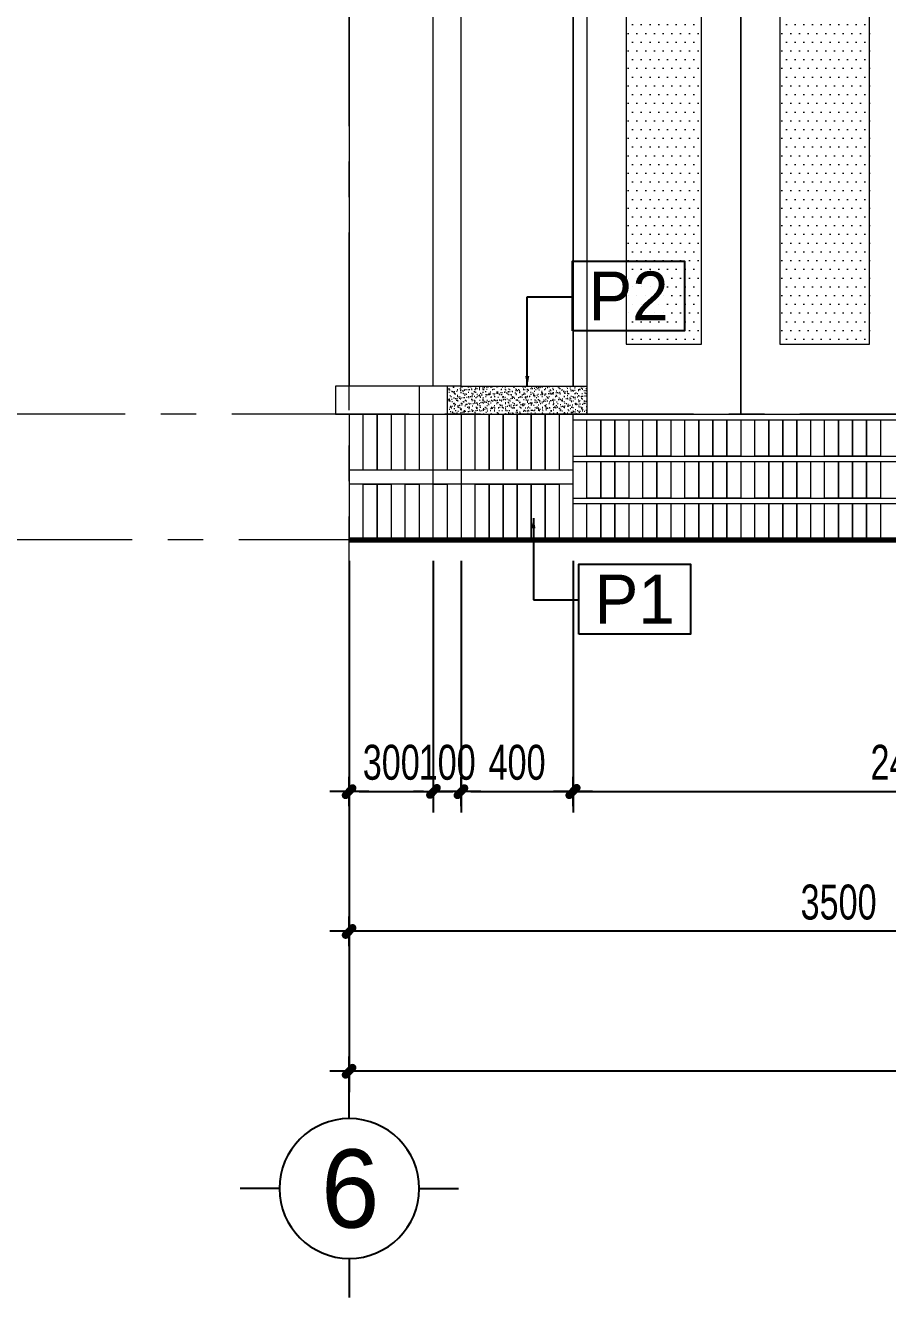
# Model space of a CAD drawing. Header units: inches. Extents: x 88947 to 296847, y 35049 to 161062.
# Drawn here: x 155503 to 158586, y 102668 to 107218 of the extents above; entities that cross this region are included whole.
import ezdxf
from ezdxf.enums import TextEntityAlignment as Align
from ezdxf.xclip import XClip

# ---------------------------------------------------------------- set-up
doc = ezdxf.new("R2010")
doc.units = ezdxf.units.IN
doc.header["$MEASUREMENT"] = 0
doc.header["$XCLIPFRAME"] = 0
doc.header["$PDMODE"] = 1
doc.linetypes.add('ACAD_ISO03W100', pattern=[30, 12, -18])
doc.linetypes.add('CENTER', pattern=[50.8, 31.75, -6.35, 6.35, -6.35])
for name, color, linetype, lineweight in [('A-Dims', 145, 'Continuous', 25), ('CUA', 42, 'Continuous', 20), ('DIM', 7, 'Continuous', 25), ('GHICHU', 40, 'Continuous', 18), ('HACTH', 8, 'Continuous', 5), ('KHUNG 1', 6, 'Continuous', 70), ('KY HIEU', 4, 'Continuous', 25), ('NTHAY2', 51, 'Continuous', 25), ('THAY', 3, 'Continuous', 18), ('TRUC', 252, 'ACAD_ISO03W100', 13)]:
    doc.layers.add(name, color=color, linetype=linetype, lineweight=lineweight)
doc.styles.add('FRANKO', font='VFRANKO.TTF')
doc.styles.add('VHELVEN', font='VHELVEN.TTF')
doc.styles.add('VNI-HELVE-CONDENSE', font='VNARIAL.TTF', dxfattribs={"width": 0.7})
doc.dimstyles.new('TAS-100', dxfattribs={"dimscale": 50, "dimtxt": 2.5, "dimasz": 0.7, "dimexe": 1.5, "dimexo": 1.5, "dimgap": 0.8, "dimtad": 1, "dimdec": 0, "dimzin": 3, "dimdsep": 46, "dimtxsty": 'VNI-HELVE-CONDENSE', "dimblk": 'TICK', "dimcen": 2.5, "dimclrt": 71, "dimazin": 2, "dimtfac": 0.75, "dimtdec": 0, "dimtix": 1, "dimtmove": 2, "dimatfit": 2, "dimldrblk": 'TICK123', "dimfxl": 1.5, "dimtolj": 1, "dimtzin": 0, "dimarcsym": 0})
doc.dimstyles.new('TAS-50', dxfattribs={"dimscale": 25, "dimtxt": 2.5, "dimasz": 0.7, "dimexe": 1.5, "dimexo": 1.5, "dimgap": 0.8, "dimtad": 1, "dimdec": 0, "dimzin": 3, "dimdsep": 46, "dimtxsty": 'VNI-HELVE-CONDENSE', "dimblk": 'TICK', "dimcen": 2.5, "dimclrt": 71, "dimazin": 2, "dimtfac": 0.75, "dimtdec": 0, "dimtix": 1, "dimtmove": 2, "dimatfit": 2, "dimldrblk": 'TICK123', "dimfxl": 1.5, "dimtolj": 1, "dimtzin": 0, "dimarcsym": 0})
pattern_1 = [(37.5, (157011.345, 105828.11), (-0.62993, 19.26824), [0, -15.2, 0, -17, 0, -16.25]), (7.5, (157011.345, 105828.11), (17.6978, 28.2215), [0, -8.2, 0, -13.7, 0, -5.25]), (327.5, (156999.045, 105828.11), (31.1414, 0.0566), [0, -5, 0, -18, 0, -23.5]), (317.5, (156999.045, 105828.11), (30.0613, 8.7768), [0, -2.5, 0, -11.8, 0, -13.5])]

# ---------------------------------------------------------------- blocks, each defined once
blk = doc.blocks.new('TICK')
at = {"layer": 'A-Dims', "color": 1}
for p, q in [((0, 1.5), (0, -1.5)), ((-2, 0), (2, 0))]:
    blk.add_line(p, q, dxfattribs=at)
at = {"layer": 'A-Dims', "color": 1, "const_width": 0.788}
blk.add_lwpolyline([(-0.33, -0.35), (0.38, 0.38)], dxfattribs=at)
at = {"layer": 'A-Dims', "color": 1, "const_width": 0.394}
for points in [[(0.24, 0.52, -0.414214), (0.52, 0.52, -1)], [(0.52, 0.52, -0.414214), (0.52, 0.24, -1)], [(-0.47, -0.21, 0.414214), (-0.47, -0.49, 1)], [(-0.47, -0.49, 0.414214), (-0.19, -0.49, 1)]]:
    blk.add_lwpolyline(points, format="xyb", dxfattribs=at)
blk = doc.blocks.new('*D898')
at = {"layer": 'Defpoints', "color": 0}
for p in [(156661.3, 105378.1), (160161.3, 105378.1), (156661.3, 103978.1)]:
    blk.add_point(p, dxfattribs=at)
at = {"layer": 'DIM', "color": 0, "lineweight": -2}
for p, q in [((156661.3, 105303.1), (156661.3, 103903.1)), ((160161.3, 105303.1), (160161.3, 103903.1)), ((160126.3, 103978.1), (156696.3, 103978.1))]:
    blk.add_line(p, q, dxfattribs=at)
at = {"layer": 'DIM', "color": 0, "lineweight": -2, "xscale": 35, "yscale": 35, "zscale": 35, "rotation": 180}
blk.add_blockref('TICK', (156661.3, 103978.1), dxfattribs=at)
at = {"layer": 'DIM', "color": 0, "lineweight": -2, "xscale": 35, "yscale": 35, "zscale": 35}
blk.add_blockref('TICK', (160161.3, 103978.1), dxfattribs=at)
at = {"layer": 'DIM', "color": 71, "insert": (158411.3, 104082), "char_height": 125, "attachment_point": 5, "style": 'VNI-HELVE-CONDENSE'}
blk.add_mtext('\\A1;3500', dxfattribs=at)
blk = doc.blocks.new('TICK123')
at = {"layer": 'A-Dims', "color": 1}
blk.add_lwpolyline([(0.05, 0, 0, 0.84, 0), (-2.11, 0, 8.4, 8.4, 0)], format="xyseb", dxfattribs=at)
blk = doc.blocks.new('*D899')
at = {"layer": 'Defpoints', "color": 0}
for p in [(156661.3, 105378.1), (169061.3, 105378.1), (156661.3, 103478.1)]:
    blk.add_point(p, dxfattribs=at)
at = {"layer": 'DIM', "color": 0, "lineweight": -2}
for p, q in [((156661.3, 105303.1), (156661.3, 103403.1)), ((169061.3, 105303.1), (169061.3, 103403.1)), ((169026.3, 103478.1), (156696.3, 103478.1))]:
    blk.add_line(p, q, dxfattribs=at)
at = {"layer": 'DIM', "color": 0, "lineweight": -2, "xscale": 35, "yscale": 35, "zscale": 35, "rotation": 180}
blk.add_blockref('TICK', (156661.3, 103478.1), dxfattribs=at)
at = {"layer": 'DIM', "color": 0, "lineweight": -2, "xscale": 35, "yscale": 35, "zscale": 35}
blk.add_blockref('TICK', (169061.3, 103478.1), dxfattribs=at)
at = {"layer": 'DIM', "color": 71, "insert": (162861.3, 103581.9), "char_height": 125, "attachment_point": 5, "style": 'VNI-HELVE-CONDENSE'}
blk.add_mtext('\\A1;12400', dxfattribs=at)
blk = doc.blocks.new('*D907')
at = {"layer": 'Defpoints', "color": 0}
for p in [(157461.3, 105378.1), (159861.3, 105378.1), (159861.3, 104478.1)]:
    blk.add_point(p, dxfattribs=at)
at = {"layer": 'DIM', "color": 0, "lineweight": -2}
for p, q in [((157461.3, 105303.1), (157461.3, 104403.1)), ((159861.3, 105303.1), (159861.3, 104403.1)), ((157496.3, 104478.1), (159826.3, 104478.1))]:
    blk.add_line(p, q, dxfattribs=at)
at = {"layer": 'DIM', "color": 0, "lineweight": -2, "xscale": 35, "yscale": 35, "zscale": 35, "rotation": 180}
blk.add_blockref('TICK', (157461.3, 104478.1), dxfattribs=at)
at = {"layer": 'DIM', "color": 0, "lineweight": -2, "xscale": 35, "yscale": 35, "zscale": 35}
blk.add_blockref('TICK', (159861.3, 104478.1), dxfattribs=at)
at = {"layer": 'DIM', "color": 71, "insert": (158661.3, 104581.9), "char_height": 125, "attachment_point": 5, "style": 'VNI-HELVE-CONDENSE'}
blk.add_mtext('\\A1;2400', dxfattribs=at)
blk = doc.blocks.new('*D910')
at = {"layer": 'Defpoints', "color": 0}
for p in [(157061.3, 105378.1), (157461.3, 105378.1), (157461.3, 104478.1)]:
    blk.add_point(p, dxfattribs=at)
at = {"layer": 'DIM', "color": 0, "lineweight": -2}
for p, q in [((157061.3, 105303.1), (157061.3, 104403.1)), ((157461.3, 105303.1), (157461.3, 104403.1)), ((157096.3, 104478.1), (157426.3, 104478.1))]:
    blk.add_line(p, q, dxfattribs=at)
at = {"layer": 'DIM', "color": 0, "lineweight": -2, "xscale": 35, "yscale": 35, "zscale": 35, "rotation": 180}
blk.add_blockref('TICK', (157061.3, 104478.1), dxfattribs=at)
at = {"layer": 'DIM', "color": 0, "lineweight": -2, "xscale": 35, "yscale": 35, "zscale": 35}
blk.add_blockref('TICK', (157461.3, 104478.1), dxfattribs=at)
at = {"layer": 'DIM', "color": 71, "insert": (157261.3, 104581.9), "char_height": 125, "attachment_point": 5, "style": 'VNI-HELVE-CONDENSE'}
blk.add_mtext('\\A1;400', dxfattribs=at)
blk = doc.blocks.new('*D912')
at = {"layer": 'Defpoints', "color": 0}
for p in [(156661.3, 105378.1), (156961.3, 105378.1), (156961.3, 104478.1)]:
    blk.add_point(p, dxfattribs=at)
at = {"layer": 'DIM', "color": 0, "lineweight": -2}
for p, q in [((156661.3, 105303.1), (156661.3, 104403.1)), ((156961.3, 105303.1), (156961.3, 104403.1)), ((156696.3, 104478.1), (156926.3, 104478.1))]:
    blk.add_line(p, q, dxfattribs=at)
at = {"layer": 'DIM', "color": 0, "lineweight": -2, "xscale": 35, "yscale": 35, "zscale": 35, "rotation": 180}
blk.add_blockref('TICK', (156661.3, 104478.1), dxfattribs=at)
at = {"layer": 'DIM', "color": 0, "lineweight": -2, "xscale": 35, "yscale": 35, "zscale": 35}
blk.add_blockref('TICK', (156961.3, 104478.1), dxfattribs=at)
at = {"layer": 'DIM', "color": 71, "insert": (156811.3, 104582), "char_height": 125, "attachment_point": 5, "style": 'VNI-HELVE-CONDENSE'}
blk.add_mtext('\\A1;300', dxfattribs=at)
blk = doc.blocks.new('*D913')
at = {"layer": 'Defpoints', "color": 0}
for p in [(156961.3, 105378.1), (157061.3, 105378.1), (156961.3, 104478.1)]:
    blk.add_point(p, dxfattribs=at)
at = {"layer": 'DIM', "color": 0, "lineweight": -2}
for p, q in [((156961.3, 105303.1), (156961.3, 104403.1)), ((157061.3, 105303.1), (157061.3, 104403.1)), ((156926.3, 104478.1), (156891.3, 104478.1)), ((157061.3, 104478.1), (156961.3, 104478.1)), ((157096.3, 104478.1), (157131.3, 104478.1))]:
    blk.add_line(p, q, dxfattribs=at)
at = {"layer": 'DIM', "color": 0, "lineweight": -2, "xscale": 35, "yscale": 35, "zscale": 35}
blk.add_blockref('TICK', (156961.3, 104478.1), dxfattribs=at)
at = {"layer": 'DIM', "color": 0, "lineweight": -2, "xscale": 35, "yscale": 35, "zscale": 35, "rotation": 180}
blk.add_blockref('TICK', (157061.3, 104478.1), dxfattribs=at)
at = {"layer": 'DIM', "color": 71, "insert": (157011.3, 104581.9), "char_height": 125, "attachment_point": 5, "style": 'VNI-HELVE-CONDENSE'}
blk.add_mtext('\\A1;100', dxfattribs=at)
blk = doc.blocks.new('TRUCCOT')
for p, q in [((0, -140), (0, 0)), ((-250, -390), (-390, -390)), ((250, -390), (390, -390)), ((0, -640), (0, -780))]:
    blk.add_line(p, q)
blk.add_circle((0, -390), 250)
at = {"layer": 'GHICHU', "style": 'VHELVEN'}
blk.add_attdef('TRUC', text='', height=280, dxfattribs=at).set_placement((0, -390), align=Align.MIDDLE_CENTER)
blk = doc.blocks.new('A$C63FF6805')
at = {"layer": 'HACTH'}
h = blk.add_hatch(dxfattribs=at)
h.set_pattern_fill('DOTS', color=256, scale=500, style=0)
h.set_pattern_definition([(0, (-2310, -2310), (15.625, 31.25), [0, -31.25])])
h.paths.add_polyline_path([(-2040, -190), (-2310, -190), (-2310, -2150), (-2040, -2150)])
h = blk.add_hatch(dxfattribs=at)
h.set_pattern_fill('DOTS', color=256, scale=500, style=0)
h.set_pattern_definition([(0, (-1760, -2310), (15.625, 31.25), [0, -31.25])])
h.paths.add_polyline_path([(-1440, -190), (-1760, -190), (-1760, -2150), (-1440, -2150)])
h = blk.add_hatch(dxfattribs=at)
h.set_pattern_fill('DOTS', color=256, scale=500, style=0)
h.set_pattern_definition([(180, (-840, -2310), (-15.625, 31.25), [0, -31.25])])
h.paths.add_polyline_path([(-1160, -190), (-840, -190), (-840, -2150), (-1160, -2150)])
h = blk.add_hatch(dxfattribs=at)
h.set_pattern_fill('DOTS', color=256, scale=500, style=0)
h.set_pattern_definition([(180, (-290, -2310), (-15.625, 31.25), [0, -31.25])])
h.paths.add_polyline_path([(-560, -190), (-290, -190), (-290, -2150), (-560, -2150)])
at = {"layer": 'CUA'}
for points in [[(-100, -2400), (-100, 0), (-2500, 0), (-2500, -2400)], [(-1300, -50), (-1900, -50), (-1900, -2400), (-1300, -2400)], [(-1300, -50), (-700, -50), (-700, -2400), (-1300, -2400)], [(-2040, -190), (-2310, -190), (-2310, -2150), (-2040, -2150)], [(-1440, -190), (-1760, -190), (-1760, -2150), (-1440, -2150)], [(-1160, -190), (-840, -190), (-840, -2150), (-1160, -2150)], [(-560, -190), (-290, -190), (-290, -2150), (-560, -2150)]]:
    blk.add_lwpolyline(points, close=True, dxfattribs=at)
for points in [[(-1900, -50), (-2450, -50), (-2450, -2400), (-1900, -2400), (-1900, -50)], [(-700, -50), (-1900, -50)], [(-1900, -2400), (-1900, -50)], [(-700, -2400), (-150, -2400), (-150, -50), (-700, -50), (-700, -2400)], [(-700, -2400), (-700, -50)], [(-1160, -190), (-840, -190)], [(-1900, -2400), (-700, -2400)]]:
    blk.add_lwpolyline(points, dxfattribs=at)
blk = doc.blocks.new('syb-floor')
at = {"linetype": 'Continuous'}
blk.add_lwpolyline([(-4.786, -2.5), (-4.786, 2.5), (3.216, 2.5), (3.216, -2.5)], close=True, dxfattribs=at)
blk.add_attdef('SYB-FLOOR', text='', height=2.5, dxfattribs=at).set_placement((-0.785, 0), align=Align.MIDDLE_CENTER)
blk = doc.blocks.new('*D3902')
at = {"layer": 'Defpoints', "color": 0}
for p in [(156661.3, 105378.1), (160161.3, 105378.1), (156661.3, 103978.1)]:
    blk.add_point(p, dxfattribs=at)
at = {"layer": 'DIM', "color": 0, "lineweight": -2}
for p, q in [((156661.3, 105303.1), (156661.3, 103903.1)), ((160161.3, 105303.1), (160161.3, 103903.1)), ((160126.3, 103978.1), (156696.3, 103978.1))]:
    blk.add_line(p, q, dxfattribs=at)
at = {"layer": 'DIM', "color": 0, "lineweight": -2, "xscale": 35, "yscale": 35, "zscale": 35, "rotation": 180}
blk.add_blockref('TICK', (156661.3, 103978.1), dxfattribs=at)
at = {"layer": 'DIM', "color": 0, "lineweight": -2, "xscale": 35, "yscale": 35, "zscale": 35}
blk.add_blockref('TICK', (160161.3, 103978.1), dxfattribs=at)
at = {"layer": 'DIM', "color": 71, "insert": (158411.3, 104082), "char_height": 125, "attachment_point": 5, "style": 'VNI-HELVE-CONDENSE'}
blk.add_mtext('\\A1;3500', dxfattribs=at)
blk = doc.blocks.new('*D3903')
at = {"layer": 'Defpoints', "color": 0}
for p in [(156661.3, 105378.1), (169061.3, 105378.1), (156661.3, 103478.1)]:
    blk.add_point(p, dxfattribs=at)
at = {"layer": 'DIM', "color": 0, "lineweight": -2}
for p, q in [((156661.3, 105303.1), (156661.3, 103403.1)), ((169061.3, 105303.1), (169061.3, 103403.1)), ((169026.3, 103478.1), (156696.3, 103478.1))]:
    blk.add_line(p, q, dxfattribs=at)
at = {"layer": 'DIM', "color": 0, "lineweight": -2, "xscale": 35, "yscale": 35, "zscale": 35, "rotation": 180}
blk.add_blockref('TICK', (156661.3, 103478.1), dxfattribs=at)
at = {"layer": 'DIM', "color": 0, "lineweight": -2, "xscale": 35, "yscale": 35, "zscale": 35}
blk.add_blockref('TICK', (169061.3, 103478.1), dxfattribs=at)
at = {"layer": 'DIM', "color": 71, "insert": (162861.3, 103581.9), "char_height": 125, "attachment_point": 5, "style": 'VNI-HELVE-CONDENSE'}
blk.add_mtext('\\A1;12400', dxfattribs=at)
blk = doc.blocks.new('*D3911')
at = {"layer": 'Defpoints', "color": 0}
for p in [(157461.3, 105378.1), (159861.3, 105378.1), (159861.3, 104478.1)]:
    blk.add_point(p, dxfattribs=at)
at = {"layer": 'DIM', "color": 0, "lineweight": -2}
for p, q in [((157461.3, 105303.1), (157461.3, 104403.1)), ((159861.3, 105303.1), (159861.3, 104403.1)), ((157496.3, 104478.1), (159826.3, 104478.1))]:
    blk.add_line(p, q, dxfattribs=at)
at = {"layer": 'DIM', "color": 0, "lineweight": -2, "xscale": 35, "yscale": 35, "zscale": 35, "rotation": 180}
blk.add_blockref('TICK', (157461.3, 104478.1), dxfattribs=at)
at = {"layer": 'DIM', "color": 0, "lineweight": -2, "xscale": 35, "yscale": 35, "zscale": 35}
blk.add_blockref('TICK', (159861.3, 104478.1), dxfattribs=at)
at = {"layer": 'DIM', "color": 71, "insert": (158661.3, 104581.9), "char_height": 125, "attachment_point": 5, "style": 'VNI-HELVE-CONDENSE'}
blk.add_mtext('\\A1;2400', dxfattribs=at)
blk = doc.blocks.new('*D3914')
at = {"layer": 'Defpoints', "color": 0}
for p in [(157061.3, 105378.1), (157461.3, 105378.1), (157461.3, 104478.1)]:
    blk.add_point(p, dxfattribs=at)
at = {"layer": 'DIM', "color": 0, "lineweight": -2}
for p, q in [((157061.3, 105303.1), (157061.3, 104403.1)), ((157461.3, 105303.1), (157461.3, 104403.1)), ((157096.3, 104478.1), (157426.3, 104478.1))]:
    blk.add_line(p, q, dxfattribs=at)
at = {"layer": 'DIM', "color": 0, "lineweight": -2, "xscale": 35, "yscale": 35, "zscale": 35, "rotation": 180}
blk.add_blockref('TICK', (157061.3, 104478.1), dxfattribs=at)
at = {"layer": 'DIM', "color": 0, "lineweight": -2, "xscale": 35, "yscale": 35, "zscale": 35}
blk.add_blockref('TICK', (157461.3, 104478.1), dxfattribs=at)
at = {"layer": 'DIM', "color": 71, "insert": (157261.3, 104581.9), "char_height": 125, "attachment_point": 5, "style": 'VNI-HELVE-CONDENSE'}
blk.add_mtext('\\A1;400', dxfattribs=at)
blk = doc.blocks.new('*D3916')
at = {"layer": 'Defpoints', "color": 0}
for p in [(156661.3, 105378.1), (156961.3, 105378.1), (156961.3, 104478.1)]:
    blk.add_point(p, dxfattribs=at)
at = {"layer": 'DIM', "color": 0, "lineweight": -2}
for p, q in [((156661.3, 105303.1), (156661.3, 104403.1)), ((156961.3, 105303.1), (156961.3, 104403.1)), ((156696.3, 104478.1), (156926.3, 104478.1))]:
    blk.add_line(p, q, dxfattribs=at)
at = {"layer": 'DIM', "color": 0, "lineweight": -2, "xscale": 35, "yscale": 35, "zscale": 35, "rotation": 180}
blk.add_blockref('TICK', (156661.3, 104478.1), dxfattribs=at)
at = {"layer": 'DIM', "color": 0, "lineweight": -2, "xscale": 35, "yscale": 35, "zscale": 35}
blk.add_blockref('TICK', (156961.3, 104478.1), dxfattribs=at)
at = {"layer": 'DIM', "color": 71, "insert": (156811.3, 104582), "char_height": 125, "attachment_point": 5, "style": 'VNI-HELVE-CONDENSE'}
blk.add_mtext('\\A1;300', dxfattribs=at)
blk = doc.blocks.new('*D3917')
at = {"layer": 'Defpoints', "color": 0}
for p in [(156961.3, 105378.1), (157061.3, 105378.1), (156961.3, 104478.1)]:
    blk.add_point(p, dxfattribs=at)
at = {"layer": 'DIM', "color": 0, "lineweight": -2}
for p, q in [((156961.3, 105303.1), (156961.3, 104403.1)), ((157061.3, 105303.1), (157061.3, 104403.1)), ((156926.3, 104478.1), (156891.3, 104478.1)), ((157061.3, 104478.1), (156961.3, 104478.1)), ((157096.3, 104478.1), (157131.3, 104478.1))]:
    blk.add_line(p, q, dxfattribs=at)
at = {"layer": 'DIM', "color": 0, "lineweight": -2, "xscale": 35, "yscale": 35, "zscale": 35}
blk.add_blockref('TICK', (156961.3, 104478.1), dxfattribs=at)
at = {"layer": 'DIM', "color": 0, "lineweight": -2, "xscale": 35, "yscale": 35, "zscale": 35, "rotation": 180}
blk.add_blockref('TICK', (157061.3, 104478.1), dxfattribs=at)
at = {"layer": 'DIM', "color": 71, "insert": (157011.3, 104581.9), "char_height": 125, "attachment_point": 5, "style": 'VNI-HELVE-CONDENSE'}
blk.add_mtext('\\A1;100', dxfattribs=at)

msp = doc.modelspace()

# ---------------------------------------------------------------- hatches: boundary and pattern name
at = {"layer": 'HACTH'}
h = msp.add_hatch(dxfattribs=at)
h.set_pattern_fill('AR-SAND', color=256, scale=10, style=0)
h.set_pattern_definition(pattern_1)
h.paths.add_polyline_path([(157511.3, 105928.1), (157461.3, 105928.1), (157061.3, 105928.1), (157011.3, 105928.1), (157011.3, 105828.1), (157041.3, 105828.1), (157481.3, 105828.1), (157511.3, 105828.1)])
h = msp.add_hatch(dxfattribs=at)
h.set_pattern_fill('AR-SAND', color=256, scale=10, style=0)
h.set_pattern_definition(pattern_1)
h.paths.add_polyline_path([(157511.3, 105928.1), (157461.3, 105928.1), (157061.3, 105928.1), (157011.3, 105928.1), (157011.3, 105828.1), (157041.3, 105828.1), (157481.3, 105828.1), (157511.3, 105828.1)])

# ---------------------------------------------------------------- linework, layer by layer
for points in [[(156661.3, 105828.1), (157011.3, 105828.1)], [(156661.3, 105828.1), (157041.3, 105828.1)], [(156661.3, 105828.1), (157011.3, 105828.1)], [(156661.3, 105828.1), (157041.3, 105828.1)], [(157461.3, 105628.1), (156661.3, 105628.1)], [(157461.3, 105628.1), (156661.3, 105628.1)], [(157461.3, 105578.1), (156661.3, 105578.1)], [(157461.3, 105578.1), (156661.3, 105578.1)]]:
    msp.add_lwpolyline(points, dxfattribs=at)
for points in [[(156761.3, 105828.1), (156761.3, 105628.1), (156711.3, 105628.1), (156711.3, 105828.1)], [(156761.3, 105828.1), (156761.3, 105628.1), (156711.3, 105628.1), (156711.3, 105828.1)], [(156811.3, 105828.1), (156811.3, 105628.1), (156761.3, 105628.1), (156761.3, 105828.1)], [(156811.3, 105828.1), (156811.3, 105628.1), (156761.3, 105628.1), (156761.3, 105828.1)], [(156911.3, 105828.1), (156911.3, 105628.1), (156861.3, 105628.1), (156861.3, 105828.1)], [(156911.3, 105828.1), (156911.3, 105628.1), (156861.3, 105628.1), (156861.3, 105828.1)], [(157011.3, 105828.1), (157011.3, 105628.1), (156961.3, 105628.1), (156961.3, 105828.1)], [(157011.3, 105828.1), (157011.3, 105628.1), (156961.3, 105628.1), (156961.3, 105828.1)], [(157161.3, 105828.1), (157161.3, 105628.1), (157111.3, 105628.1), (157111.3, 105828.1)], [(157161.3, 105828.1), (157161.3, 105628.1), (157111.3, 105628.1), (157111.3, 105828.1)], [(157211.3, 105828.1), (157211.3, 105628.1), (157161.3, 105628.1), (157161.3, 105828.1)], [(157211.3, 105828.1), (157211.3, 105628.1), (157161.3, 105628.1), (157161.3, 105828.1)], [(157261.3, 105828.1), (157261.3, 105628.1), (157211.3, 105628.1), (157211.3, 105828.1)], [(157261.3, 105828.1), (157261.3, 105628.1), (157211.3, 105628.1), (157211.3, 105828.1)], [(157311.3, 105828.1), (157311.3, 105628.1), (157261.3, 105628.1), (157261.3, 105828.1)], [(157311.3, 105828.1), (157311.3, 105628.1), (157261.3, 105628.1), (157261.3, 105828.1)], [(157361.3, 105828.1), (157361.3, 105628.1), (157311.3, 105628.1), (157311.3, 105828.1)], [(157361.3, 105828.1), (157361.3, 105628.1), (157311.3, 105628.1), (157311.3, 105828.1)], [(157411.3, 105828.1), (157411.3, 105628.1), (157361.3, 105628.1), (157361.3, 105828.1)], [(157411.3, 105828.1), (157411.3, 105628.1), (157361.3, 105628.1), (157361.3, 105828.1)], [(157561.3, 105808.1), (157561.3, 105678.1), (157511.3, 105678.1), (157511.3, 105808.1)], [(157561.3, 105808.1), (157561.3, 105678.1), (157511.3, 105678.1), (157511.3, 105808.1)], [(157611.3, 105808.1), (157611.3, 105678.1), (157561.3, 105678.1), (157561.3, 105808.1)], [(157611.3, 105808.1), (157611.3, 105678.1), (157561.3, 105678.1), (157561.3, 105808.1)], [(157661.3, 105808.1), (157661.3, 105678.1), (157611.3, 105678.1), (157611.3, 105808.1)], [(157661.3, 105808.1), (157661.3, 105678.1), (157611.3, 105678.1), (157611.3, 105808.1)], [(157761.3, 105808.1), (157761.3, 105678.1), (157711.3, 105678.1), (157711.3, 105808.1)], [(157761.3, 105808.1), (157761.3, 105678.1), (157711.3, 105678.1), (157711.3, 105808.1)], [(157811.3, 105808.1), (157811.3, 105678.1), (157761.3, 105678.1), (157761.3, 105808.1)], [(157811.3, 105808.1), (157811.3, 105678.1), (157761.3, 105678.1), (157761.3, 105808.1)], [(157911.3, 105808.1), (157911.3, 105678.1), (157861.3, 105678.1), (157861.3, 105808.1)], [(157911.3, 105808.1), (157911.3, 105678.1), (157861.3, 105678.1), (157861.3, 105808.1)], [(157961.3, 105808.1), (157961.3, 105678.1), (157911.3, 105678.1), (157911.3, 105808.1)], [(157961.3, 105808.1), (157961.3, 105678.1), (157911.3, 105678.1), (157911.3, 105808.1)], [(158011.3, 105808.1), (158011.3, 105678.1), (157961.3, 105678.1), (157961.3, 105808.1)], [(158011.3, 105808.1), (158011.3, 105678.1), (157961.3, 105678.1), (157961.3, 105808.1)], [(158061.3, 105808.1), (158061.3, 105678.1), (158011.3, 105678.1), (158011.3, 105808.1)], [(158061.3, 105808.1), (158061.3, 105678.1), (158011.3, 105678.1), (158011.3, 105808.1)], [(158161.3, 105808.1), (158161.3, 105678.1), (158111.3, 105678.1), (158111.3, 105808.1)], [(158161.3, 105808.1), (158161.3, 105678.1), (158111.3, 105678.1), (158111.3, 105808.1)], [(158211.3, 105808.1), (158211.3, 105678.1), (158161.3, 105678.1), (158161.3, 105808.1)], [(158211.3, 105808.1), (158211.3, 105678.1), (158161.3, 105678.1), (158161.3, 105808.1)], [(158261.3, 105808.1), (158261.3, 105678.1), (158211.3, 105678.1), (158211.3, 105808.1)], [(158261.3, 105808.1), (158261.3, 105678.1), (158211.3, 105678.1), (158211.3, 105808.1)], [(158311.3, 105808.1), (158311.3, 105678.1), (158261.3, 105678.1), (158261.3, 105808.1)], [(158311.3, 105808.1), (158311.3, 105678.1), (158261.3, 105678.1), (158261.3, 105808.1)], [(158411.3, 105808.1), (158411.3, 105678.1), (158361.3, 105678.1), (158361.3, 105808.1)], [(158411.3, 105808.1), (158411.3, 105678.1), (158361.3, 105678.1), (158361.3, 105808.1)], [(158461.3, 105808.1), (158461.3, 105678.1), (158411.3, 105678.1), (158411.3, 105808.1)], [(158461.3, 105808.1), (158461.3, 105678.1), (158411.3, 105678.1), (158411.3, 105808.1)], [(158511.3, 105808.1), (158511.3, 105678.1), (158461.3, 105678.1), (158461.3, 105808.1)], [(158511.3, 105808.1), (158511.3, 105678.1), (158461.3, 105678.1), (158461.3, 105808.1)], [(158561.3, 105808.1), (158561.3, 105678.1), (158511.3, 105678.1), (158511.3, 105808.1)], [(158561.3, 105808.1), (158561.3, 105678.1), (158511.3, 105678.1), (158511.3, 105808.1)], [(157561.3, 105658.1), (157561.3, 105528.1), (157511.3, 105528.1), (157511.3, 105658.1)], [(157561.3, 105658.1), (157561.3, 105528.1), (157511.3, 105528.1), (157511.3, 105658.1)], [(157611.3, 105658.1), (157611.3, 105528.1), (157561.3, 105528.1), (157561.3, 105658.1)], [(157611.3, 105658.1), (157611.3, 105528.1), (157561.3, 105528.1), (157561.3, 105658.1)], [(157661.3, 105658.1), (157661.3, 105528.1), (157611.3, 105528.1), (157611.3, 105658.1)], [(157661.3, 105658.1), (157661.3, 105528.1), (157611.3, 105528.1), (157611.3, 105658.1)], [(157761.3, 105658.1), (157761.3, 105528.1), (157711.3, 105528.1), (157711.3, 105658.1)], [(157761.3, 105658.1), (157761.3, 105528.1), (157711.3, 105528.1), (157711.3, 105658.1)], [(157811.3, 105658.1), (157811.3, 105528.1), (157761.3, 105528.1), (157761.3, 105658.1)], [(157811.3, 105658.1), (157811.3, 105528.1), (157761.3, 105528.1), (157761.3, 105658.1)], [(157911.3, 105658.1), (157911.3, 105528.1), (157861.3, 105528.1), (157861.3, 105658.1)], [(157911.3, 105658.1), (157911.3, 105528.1), (157861.3, 105528.1), (157861.3, 105658.1)], [(157961.3, 105658.1), (157961.3, 105528.1), (157911.3, 105528.1), (157911.3, 105658.1)], [(157961.3, 105658.1), (157961.3, 105528.1), (157911.3, 105528.1), (157911.3, 105658.1)], [(158011.3, 105658.1), (158011.3, 105528.1), (157961.3, 105528.1), (157961.3, 105658.1)], [(158011.3, 105658.1), (158011.3, 105528.1), (157961.3, 105528.1), (157961.3, 105658.1)], [(158061.3, 105658.1), (158061.3, 105528.1), (158011.3, 105528.1), (158011.3, 105658.1)], [(158061.3, 105658.1), (158061.3, 105528.1), (158011.3, 105528.1), (158011.3, 105658.1)], [(158161.3, 105658.1), (158161.3, 105528.1), (158111.3, 105528.1), (158111.3, 105658.1)], [(158161.3, 105658.1), (158161.3, 105528.1), (158111.3, 105528.1), (158111.3, 105658.1)], [(158211.3, 105658.1), (158211.3, 105528.1), (158161.3, 105528.1), (158161.3, 105658.1)], [(158211.3, 105658.1), (158211.3, 105528.1), (158161.3, 105528.1), (158161.3, 105658.1)], [(158261.3, 105658.1), (158261.3, 105528.1), (158211.3, 105528.1), (158211.3, 105658.1)], [(158261.3, 105658.1), (158261.3, 105528.1), (158211.3, 105528.1), (158211.3, 105658.1)], [(158311.3, 105658.1), (158311.3, 105528.1), (158261.3, 105528.1), (158261.3, 105658.1)], [(158311.3, 105658.1), (158311.3, 105528.1), (158261.3, 105528.1), (158261.3, 105658.1)], [(158411.3, 105658.1), (158411.3, 105528.1), (158361.3, 105528.1), (158361.3, 105658.1)], [(158411.3, 105658.1), (158411.3, 105528.1), (158361.3, 105528.1), (158361.3, 105658.1)], [(158461.3, 105658.1), (158461.3, 105528.1), (158411.3, 105528.1), (158411.3, 105658.1)], [(158461.3, 105658.1), (158461.3, 105528.1), (158411.3, 105528.1), (158411.3, 105658.1)], [(158511.3, 105658.1), (158511.3, 105528.1), (158461.3, 105528.1), (158461.3, 105658.1)], [(158511.3, 105658.1), (158511.3, 105528.1), (158461.3, 105528.1), (158461.3, 105658.1)], [(158561.3, 105658.1), (158561.3, 105528.1), (158511.3, 105528.1), (158511.3, 105658.1)], [(158561.3, 105658.1), (158561.3, 105528.1), (158511.3, 105528.1), (158511.3, 105658.1)], [(156761.3, 105578.1), (156761.3, 105378.1), (156711.3, 105378.1), (156711.3, 105578.1)], [(156761.3, 105578.1), (156761.3, 105378.1), (156711.3, 105378.1), (156711.3, 105578.1)], [(156811.3, 105578.1), (156811.3, 105378.1), (156761.3, 105378.1), (156761.3, 105578.1)], [(156811.3, 105578.1), (156811.3, 105378.1), (156761.3, 105378.1), (156761.3, 105578.1)], [(156911.3, 105578.1), (156911.3, 105378.1), (156861.3, 105378.1), (156861.3, 105578.1)], [(156911.3, 105578.1), (156911.3, 105378.1), (156861.3, 105378.1), (156861.3, 105578.1)], [(157011.3, 105578.1), (157011.3, 105378.1), (156961.3, 105378.1), (156961.3, 105578.1)], [(157011.3, 105578.1), (157011.3, 105378.1), (156961.3, 105378.1), (156961.3, 105578.1)], [(157161.3, 105578.1), (157161.3, 105378.1), (157111.3, 105378.1), (157111.3, 105578.1)], [(157161.3, 105578.1), (157161.3, 105378.1), (157111.3, 105378.1), (157111.3, 105578.1)], [(157211.3, 105578.1), (157211.3, 105378.1), (157161.3, 105378.1), (157161.3, 105578.1)], [(157211.3, 105578.1), (157211.3, 105378.1), (157161.3, 105378.1), (157161.3, 105578.1)], [(157261.3, 105578.1), (157261.3, 105378.1), (157211.3, 105378.1), (157211.3, 105578.1)], [(157261.3, 105578.1), (157261.3, 105378.1), (157211.3, 105378.1), (157211.3, 105578.1)], [(157311.3, 105578.1), (157311.3, 105378.1), (157261.3, 105378.1), (157261.3, 105578.1)], [(157311.3, 105578.1), (157311.3, 105378.1), (157261.3, 105378.1), (157261.3, 105578.1)], [(157361.3, 105578.1), (157361.3, 105378.1), (157311.3, 105378.1), (157311.3, 105578.1)], [(157361.3, 105578.1), (157361.3, 105378.1), (157311.3, 105378.1), (157311.3, 105578.1)], [(157411.3, 105578.1), (157411.3, 105378.1), (157361.3, 105378.1), (157361.3, 105578.1)], [(157411.3, 105578.1), (157411.3, 105378.1), (157361.3, 105378.1), (157361.3, 105578.1)], [(157561.3, 105508.1), (157561.3, 105378.1), (157511.3, 105378.1), (157511.3, 105508.1)], [(157561.3, 105508.1), (157561.3, 105378.1), (157511.3, 105378.1), (157511.3, 105508.1)], [(157611.3, 105508.1), (157611.3, 105378.1), (157561.3, 105378.1), (157561.3, 105508.1)], [(157611.3, 105508.1), (157611.3, 105378.1), (157561.3, 105378.1), (157561.3, 105508.1)], [(157661.3, 105508.1), (157661.3, 105378.1), (157611.3, 105378.1), (157611.3, 105508.1)], [(157661.3, 105508.1), (157661.3, 105378.1), (157611.3, 105378.1), (157611.3, 105508.1)], [(157761.3, 105508.1), (157761.3, 105378.1), (157711.3, 105378.1), (157711.3, 105508.1)], [(157761.3, 105508.1), (157761.3, 105378.1), (157711.3, 105378.1), (157711.3, 105508.1)], [(157811.3, 105508.1), (157811.3, 105378.1), (157761.3, 105378.1), (157761.3, 105508.1)], [(157811.3, 105508.1), (157811.3, 105378.1), (157761.3, 105378.1), (157761.3, 105508.1)], [(157911.3, 105508.1), (157911.3, 105378.1), (157861.3, 105378.1), (157861.3, 105508.1)], [(157911.3, 105508.1), (157911.3, 105378.1), (157861.3, 105378.1), (157861.3, 105508.1)], [(157961.3, 105508.1), (157961.3, 105378.1), (157911.3, 105378.1), (157911.3, 105508.1)], [(157961.3, 105508.1), (157961.3, 105378.1), (157911.3, 105378.1), (157911.3, 105508.1)], [(158011.3, 105508.1), (158011.3, 105378.1), (157961.3, 105378.1), (157961.3, 105508.1)], [(158011.3, 105508.1), (158011.3, 105378.1), (157961.3, 105378.1), (157961.3, 105508.1)], [(158061.3, 105508.1), (158061.3, 105378.1), (158011.3, 105378.1), (158011.3, 105508.1)], [(158061.3, 105508.1), (158061.3, 105378.1), (158011.3, 105378.1), (158011.3, 105508.1)], [(158161.3, 105508.1), (158161.3, 105378.1), (158111.3, 105378.1), (158111.3, 105508.1)], [(158161.3, 105508.1), (158161.3, 105378.1), (158111.3, 105378.1), (158111.3, 105508.1)], [(158211.3, 105508.1), (158211.3, 105378.1), (158161.3, 105378.1), (158161.3, 105508.1)], [(158211.3, 105508.1), (158211.3, 105378.1), (158161.3, 105378.1), (158161.3, 105508.1)], [(158261.3, 105508.1), (158261.3, 105378.1), (158211.3, 105378.1), (158211.3, 105508.1)], [(158261.3, 105508.1), (158261.3, 105378.1), (158211.3, 105378.1), (158211.3, 105508.1)], [(158311.3, 105508.1), (158311.3, 105378.1), (158261.3, 105378.1), (158261.3, 105508.1)], [(158311.3, 105508.1), (158311.3, 105378.1), (158261.3, 105378.1), (158261.3, 105508.1)], [(158411.3, 105508.1), (158411.3, 105378.1), (158361.3, 105378.1), (158361.3, 105508.1)], [(158411.3, 105508.1), (158411.3, 105378.1), (158361.3, 105378.1), (158361.3, 105508.1)], [(158461.3, 105508.1), (158461.3, 105378.1), (158411.3, 105378.1), (158411.3, 105508.1)], [(158461.3, 105508.1), (158461.3, 105378.1), (158411.3, 105378.1), (158411.3, 105508.1)], [(158511.3, 105508.1), (158511.3, 105378.1), (158461.3, 105378.1), (158461.3, 105508.1)], [(158511.3, 105508.1), (158511.3, 105378.1), (158461.3, 105378.1), (158461.3, 105508.1)], [(158561.3, 105508.1), (158561.3, 105378.1), (158511.3, 105378.1), (158511.3, 105508.1)], [(158561.3, 105508.1), (158561.3, 105378.1), (158511.3, 105378.1), (158511.3, 105508.1)]]:
    msp.add_lwpolyline(points, close=True, dxfattribs=at)
at = {"layer": 'KHUNG 1'}
msp.add_lwpolyline([(156661.3, 105378.1), (169061.3, 105378.1)], dxfattribs=at)
at = {"layer": 'THAY'}
for points in [[(156961.3, 105928.1), (156961.3, 111543.8), (156661.3, 111543.8), (156661.3, 105928.1)], [(157061.3, 105928.1), (157061.3, 109328.1), (160261.3, 109328.1)], [(157461.3, 105928.1), (157461.3, 108628.1), (159861.3, 108628.1), (159861.3, 105928.1)], [(156911.3, 105928.1), (156611.3, 105928.1), (156611.3, 105828.1), (156641.3, 105828.1), (156641.3, 105828.1), (156911.3, 105828.1)], [(157011.3, 105928.1), (156911.3, 105928.1), (156911.3, 105828.1), (156941.3, 105828.1), (156941.3, 105828.1), (157011.3, 105828.1)], [(157061.3, 105928.1), (157011.3, 105928.1), (157011.3, 105828.1), (157041.3, 105828.1), (157041.3, 105828.1), (157061.3, 105828.1)], [(157061.3, 105928.1), (157461.3, 105928.1)], [(157461.3, 105928.1), (157511.3, 105928.1), (157511.3, 105828.1), (157481.3, 105828.1), (157481.3, 105828.1), (157461.3, 105828.1)], [(156661.3, 105828.1), (156661.3, 105378.1), (156961.3, 105378.1), (156961.3, 105828.1)], [(157041.3, 105828.1), (157481.3, 105828.1)], [(157061.3, 105828.1), (157061.3, 105378.1), (157461.3, 105378.1), (157461.3, 105828.1)], [(157061.3, 105828.1), (157461.3, 105828.1)], [(157461.3, 105828.1), (159861.3, 105828.1)], [(157461.3, 105808.1), (159861.3, 105808.1)], [(157461.3, 105678.1), (159861.3, 105678.1)], [(157461.3, 105658.1), (159861.3, 105658.1)], [(157461.3, 105528.1), (159861.3, 105528.1)], [(157461.3, 105508.1), (159861.3, 105508.1)], [(157611.3, 105378.1), (159861.3, 105378.1)]]:
    msp.add_lwpolyline(points, dxfattribs=at)
at = {"layer": 'TRUC', "linetype": 'CENTER', "ltscale": 20}
for points in [[(156661.3, 104826.7), (156661.3, 116795.7)], [(172115.9, 105828.1), (154105.4, 105828.1)], [(172140.9, 105378.1), (154130.4, 105378.1)]]:
    msp.add_lwpolyline(points, dxfattribs=at)

# ---------------------------------------------------------------- block references
at = {"layer": 'DIM'}
ref = msp.add_blockref('A$C63FF6805', (159961.3, 108228.1), dxfattribs=at)
XClip(ref).set_block_clipping_path([(-2449.9999663567, -2400), (-2449.9999663567, -2300), (-2626.0678710028, -2300), (-2626.0678710028, 329.9604053228), (84.0205684164, 329.9604053228), (84.0205684164, -2300), (-150, -2300), (-150, -2447.4674434818)])
ref = msp.add_blockref('A$C63FF6805', (159961.3, 108228.1), dxfattribs=at)
XClip(ref).set_block_clipping_path([(-2449.9999663567, -2400), (-2449.9999663567, -2300), (-2626.0678710028, -2300), (-2626.0678710028, 329.9604053228), (84.0205684164, 329.9604053228), (84.0205684164, -2300), (-150, -2300), (-150, -2447.4674434818)])
ref = msp.add_blockref('TRUCCOT', (156661.3, 103448.1), dxfattribs=dict(at, xscale=-1))
ref.add_attrib('TRUC', '6', dxfattribs={"layer": 'GHICHU', "height": 280, "style": 'FRANKO'}).set_placement((156664.5, 103058.1), align=Align.MIDDLE_CENTER)
ref = msp.add_blockref('TRUCCOT', (156661.3, 103448.1), dxfattribs=dict(at, xscale=-1))
ref.add_attrib('TRUC', '6', dxfattribs={"layer": 'GHICHU', "height": 280, "style": 'FRANKO'}).set_placement((156664.5, 103058.1), align=Align.MIDDLE_CENTER)
at = {"layer": 'KY HIEU'}
ref = msp.add_blockref('syb-floor', (157699.1, 106250.7), dxfattribs=dict(at, xscale=50, yscale=50, zscale=50))
ref.add_attrib('SYB-FLOOR', 'P2', dxfattribs={"layer": '0', "linetype": 'Continuous', "height": 175, "style": 'FRANKO'}).set_placement((157659.9, 106250.7), align=Align.MIDDLE_CENTER)
ref = msp.add_blockref('syb-floor', (157721.2, 105166.4), dxfattribs=dict(at, xscale=50, yscale=50, zscale=50))
ref.add_attrib('SYB-FLOOR', 'P1', dxfattribs={"layer": '0', "linetype": 'Continuous', "height": 175, "style": 'FRANKO'}).set_placement((157681.9, 105166.4), align=Align.MIDDLE_CENTER)

# ---------------------------------------------------------------- dimensions: what is measured, and where the dimension line sits
at = {"layer": 'DIM'}
for base, p1, picture, middle in [((156661.3, 103978.1), (160161.3, 105378.1), '*D898', (158411.3, 104082)), ((156661.3, 103478.1), (169061.3, 105378.1), '*D899', (162861.3, 103581.9)), ((156661.3, 103978.1), (160161.3, 105378.1), '*D3902', (158411.3, 104082)), ((156661.3, 103478.1), (169061.3, 105378.1), '*D3903', (162861.3, 103581.9))]:
    dim = msp.add_linear_dim(base=base, p1=p1, p2=(156661.3, 105378.1), angle=180, dimstyle='TAS-100', dxfattribs=at)
    dim.commit()
    dim.dimension.update_dxf_attribs({"geometry": picture, "text_midpoint": middle})
for base, p1, p2, picture, middle in [((156961.3, 104478.1), (156661.3, 105378.1), (156961.3, 105378.1), '*D912', (156811.3, 104582)), ((156961.3, 104478.1), (156661.3, 105378.1), (156961.3, 105378.1), '*D3916', (156811.3, 104582)), ((156961.3, 104478.1), (157061.3, 105378.1), (156961.3, 105378.1), '*D913', (157011.3, 104581.9)), ((156961.3, 104478.1), (157061.3, 105378.1), (156961.3, 105378.1), '*D3917', (157011.3, 104581.9)), ((157461.3, 104478.1), (157061.3, 105378.1), (157461.3, 105378.1), '*D910', (157261.3, 104581.9)), ((157461.3, 104478.1), (157061.3, 105378.1), (157461.3, 105378.1), '*D3914', (157261.3, 104581.9)), ((159861.3, 104478.1), (157461.3, 105378.1), (159861.3, 105378.1), '*D907', (158661.3, 104581.9)), ((159861.3, 104478.1), (157461.3, 105378.1), (159861.3, 105378.1), '*D3911', (158661.3, 104581.9))]:
    dim = msp.add_linear_dim(base=base, p1=p1, p2=p2, dimstyle='TAS-100', dxfattribs=at)
    dim.commit()
    dim.dimension.update_dxf_attribs({"geometry": picture, "text_midpoint": middle})

# ---------------------------------------------------------------- leaders
at = {"layer": 'NTHAY2'}
for points in [[(157297.8, 105928.1), (157297.8, 106247.9), (157459.9, 106247.9)], [(157319.8, 105456.5), (157319.8, 105163.6), (157481.9, 105163.6)]]:
    msp.add_leader(points, dimstyle='TAS-50', override={"dimgap": 0.8, "dimtad": 0}, dxfattribs=at)

doc.saveas('drawing.dxf')
